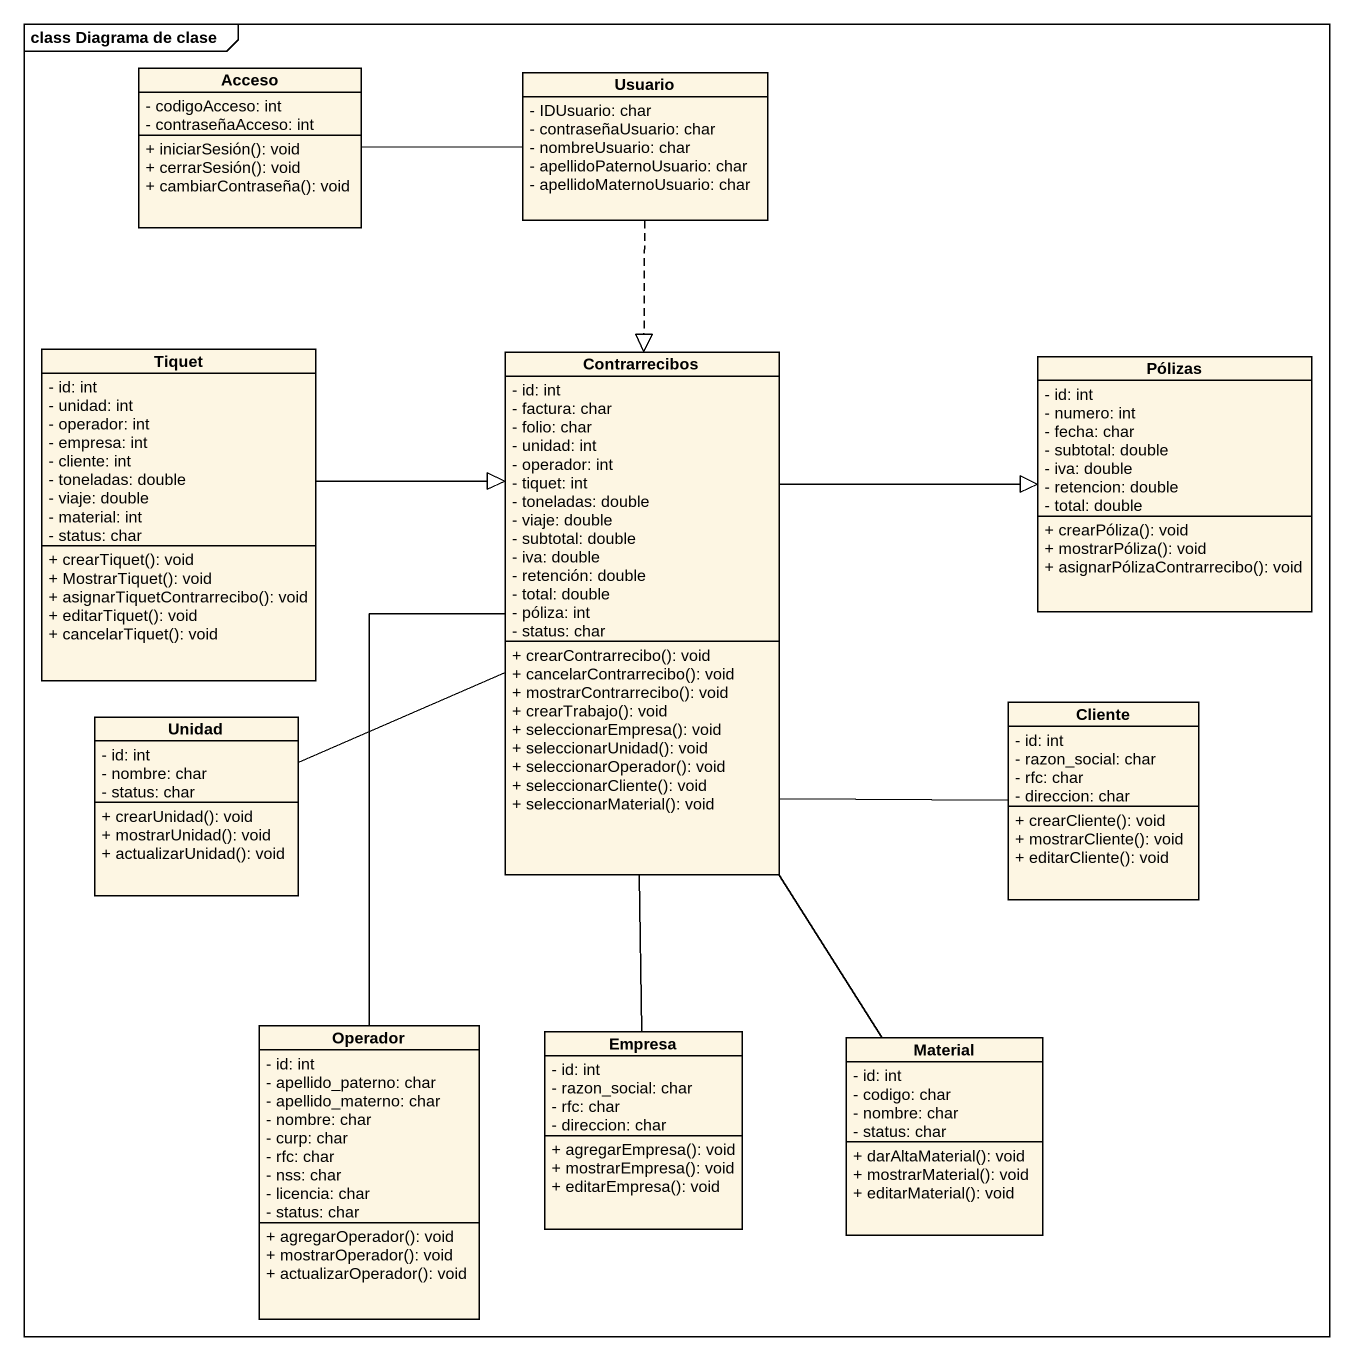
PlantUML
@startuml
mainframe class Diagrama de clase
hide circle
hide empty members
skinparam classAttributeIconSize 0
class Acceso {
  - codigoAcceso: int
  - contraseñaAcceso: int
  + iniciarSesión(): void
  + cerrarSesión(): void
  + cambiarContraseña(): void
}
class Usuario {
  - IDUsuario: char
  - contraseñaUsuario: char
  - nombreUsuario: char
  - apellidoPaternoUsuario: char
  - apellidoMaternoUsuario: char
}
class Tiquet {
  - id: int
  - unidad: int
  - operador: int
  - empresa: int
  - cliente: int
  - toneladas: double
  - viaje: double
  - material: int
  - status: char
  + crearTiquet(): void
  + MostrarTiquet(): void
  + asignarTiquetContrarrecibo(): void
  + editarTiquet(): void
  + cancelarTiquet(): void
}
class Contrarrecibos {
  - id: int
  - factura: char
  - folio: char
  - unidad: int
  - operador: int
  - tiquet: int
  - toneladas: double
  - viaje: double
  - subtotal: double
  - iva: double
  - retención: double
  - total: double
  - póliza: int
  - status: char
  + crearContrarrecibo(): void
  + cancelarContrarrecibo(): void
  + mostrarContrarrecibo(): void
  + crearTrabajo(): void
  + seleccionarEmpresa(): void
  + seleccionarUnidad(): void
  + seleccionarOperador(): void
  + seleccionarCliente(): void
  + seleccionarMaterial(): void
}
class Pólizas {
  - id: int
  - numero: int
  - fecha: char
  - subtotal: double
  - iva: double
  - retencion: double
  - total: double
  + crearPóliza(): void
  + mostrarPóliza(): void
  + asignarPólizaContrarrecibo(): void
}
class Unidad {
  - id: int
  - nombre: char
  - status: char
  + crearUnidad(): void
  + mostrarUnidad(): void
  + actualizarUnidad(): void
}
class Cliente {
  - id: int
  - razon_social: char
  - rfc: char
  - direccion: char
  + crearCliente(): void
  + mostrarCliente(): void
  + editarCliente(): void
}
class Operador {
  - id: int
  - apellido_paterno: char
  - apellido_materno: char
  - nombre: char
  - curp: char
  - rfc: char
  - nss: char
  - licencia: char
  - status: char
  + agregarOperador(): void
  + mostrarOperador(): void
  + actualizarOperador(): void
}
class Empresa {
  - id: int
  - razon_social: char
  - rfc: char
  - direccion: char
  + agregarEmpresa(): void
  + mostrarEmpresa(): void
  + editarEmpresa(): void
}
class Material {
  - id: int
  - codigo: char
  - nombre: char
  - status: char
  + darAltaMaterial(): void
  + mostrarMaterial(): void
  + editarMaterial(): void
}
Usuario -left- Acceso
Usuario ..|> Contrarrecibos
Tiquet -right-|> Contrarrecibos
Contrarrecibos -right-|> Pólizas
Unidad -right- Contrarrecibos
Cliente -left- Contrarrecibos
Operador -up- Contrarrecibos
Empresa -up- Contrarrecibos
Material -up- Contrarrecibos
@enduml
